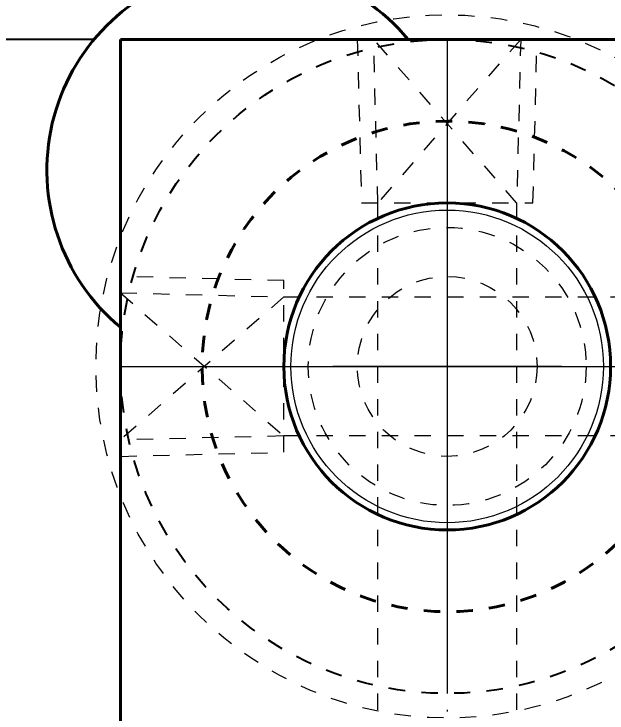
# Model space of a CAD drawing. Extents: x -178 to 604, y -587 to 345.
# Drawn here: x 328.49 to 364.78, y 68.81 to 111.55 of the extents above; entities that cross this region are included whole.
import ezdxf

# ---------------------------------------------------------------- set-up
doc = ezdxf.new("R2010")
doc.units = 0
doc.header["$MEASUREMENT"] = 0
for name, pattern in [('BORDER', [22, 20, -1, 0, -1]), ('PHANTOM', [35, 30, -1, 1, -1, 1, -1]), ('STITCH', [2, 1, -1])]:
    doc.linetypes.add(name, pattern=pattern)
for name, color, linetype in [('11', 7, 'Continuous'), ('12', 7, 'Continuous'), ('20', 7, 'Continuous'), ('5', 7, 'Continuous'), ('寸法線', 7, 'Continuous')]:
    doc.layers.add(name, color=color, linetype=linetype)
doc.styles.get("Standard").update_dxf_attribs({"font": 'txt', "bigfont": 'extfont'})
doc.dimstyles.new('VELDIM1', dxfattribs={"dimtxt": 2.69875, "dimasz": 3.000166, "dimexe": 0.5, "dimexo": 0.0625, "dimgap": 0.09, "dimtad": 0, "dimdec": 3, "dimdsep": 46, "dimtxsty": 'Standard', "dimcen": 0.09, "dimdle": 2, "dimadec": 0, "dimazin": 0, "dimtfac": 1, "dimtdec": 4, "dimtofl": 0, "dimtmove": 0, "dimatfit": 3, "dimfxl": 1, "dimtolj": 1, "dimtzin": 0, "dimarcsym": 0})

# ---------------------------------------------------------------- blocks, each defined once
blk = doc.blocks.new('CLUMP65')
at = {"layer": '12', "linetype": 'STITCH', "lineweight": 13}
for p, q in [((350.5, 110), (349.5, 110)), ((349.5, 110), (349.75, 100)), ((359.25, 100), (350.5, 110)), ((350.75, 100), (350.5, 110)), ((359.5, 110), (350.75, 100)), ((359.5, 110), (359.25, 100)), ((360.5, 110), (359.5, 110)), ((360.25, 100), (360.5, 110)), ((349.75, 100), (360.25, 100))]:
    blk.add_line(p, q, dxfattribs=at)
blk = doc.blocks.new('CLUMP64')
at = {"layer": '12', "linetype": 'STITCH', "lineweight": 13}
blk.add_blockref('CLUMP65', (0, 0), dxfattribs=at)
blk = doc.blocks.new('CLUMP67')
at = {"layer": '11', "color": 5, "linetype": 'PHANTOM', "lineweight": 5}
for p, q in [((355, 97), (355, 83)), ((362, 90), (348, 90))]:
    blk.add_line(p, q, dxfattribs=at)
at = {"layer": '11', "linetype": 'STITCH', "lineweight": 5}
blk.add_circle((355, 90), 8.5, dxfattribs=at)
at = {"layer": '11', "linetype": 'STITCH', "lineweight": 13}
blk.add_circle((355, 90), 5.5, dxfattribs=at)
blk = doc.blocks.new('CLUMP69')
at = {"layer": '12', "linetype": 'STITCH', "lineweight": 13}
for p, q in [((345, 95.25), (335, 95.5)), ((335, 95.5), (335, 94.5)), ((345, 84.75), (345, 95.25)), ((335, 94.5), (345, 85.75)), ((335, 94.5), (345, 94.25)), ((345, 94.25), (335, 85.5)), ((345, 85.75), (335, 85.5)), ((335, 85.5), (335, 84.5)), ((335, 84.5), (345, 84.75))]:
    blk.add_line(p, q, dxfattribs=at)
blk = doc.blocks.new('CLUMP68')
at = {"layer": '12', "linetype": 'STITCH', "lineweight": 13}
blk.add_blockref('CLUMP69', (0, 0), dxfattribs=at)
blk = doc.blocks.new('*D659')
at = {"color": 0}
for p, q in [((291.132, 110), (271.587, 110)), ((312.264, 110), (291.132, 110)), ((333.395, 110), (312.264, 110))]:
    blk.add_line(p, q, dxfattribs=at)
blk.add_text('110', height=2.6987, dxfattribs=at).set_placement((256.725, 110.285))
blk = doc.blocks.new('*D745')
at = {"color": 0}
for p, q in [((297.167, 134), (271.587, 134)), ((324.333, 134), (297.167, 134)), ((351.5, 134), (324.333, 134))]:
    blk.add_line(p, q, dxfattribs=at)
blk.add_text('134', height=2.6987, dxfattribs=at).set_placement((265.183, 132.889))

msp = doc.modelspace()

# ---------------------------------------------------------------- linework, layer by layer
at = {"layer": '11', "linetype": 'STITCH', "lineweight": 13}
msp.add_circle((355, 90), 21.5, dxfattribs=at)
at = {"layer": '11', "linetype": 'STITCH', "lineweight": 25}
msp.add_circle((355, 90), 20, dxfattribs=at)
at = {"layer": '12', "linetype": 'STITCH', "lineweight": 13}
for p, q in [((350.75, 27), (350.75, 100)), ((359.25, 100), (359.25, 27)), ((345, 94.25), (400, 94.25)), ((400, 85.75), (345, 85.75))]:
    msp.add_line(p, q, dxfattribs=at)
at = {"layer": '12', "color": 5, "linetype": 'BORDER', "lineweight": 5}
for q in [(355, 35), (400, 90)]:
    msp.add_line((355, 90), q, dxfattribs=at)
at = {"layer": '20', "linetype": 'STITCH', "lineweight": 40}
msp.add_circle((355, 90), 15, dxfattribs=at)
at = {"layer": '20', "lineweight": 40}
msp.add_arc((343, 102), 12.5, 39.79182, 230.20818, dxfattribs=at)
at = {"layer": '5', "lineweight": 40}
for p, q in [((335, 110), (335, -110)), ((452, 110), (335, 110))]:
    msp.add_line(p, q, dxfattribs=at)
at = {"layer": '5', "color": 5, "linetype": 'BORDER', "lineweight": 5}
for p in [(355, 110), (335, 90)]:
    msp.add_line(p, (355, 90), dxfattribs=at)
at = {"layer": '5', "lineweight": 40}
msp.add_circle((355, 90), 10, dxfattribs=at)
at = {"layer": '5', "lineweight": 13}
msp.add_circle((355, 90), 9.5626, dxfattribs=at)

# ---------------------------------------------------------------- block references
at = {"layer": '11', "linetype": 'STITCH', "lineweight": 13}
msp.add_blockref('CLUMP67', (0, 0), dxfattribs=at)
at = {"layer": '12', "lineweight": 13}
for name in ['CLUMP64', 'CLUMP68']:
    msp.add_blockref(name, (0, 0), dxfattribs=at)

# ---------------------------------------------------------------- dimensions: what is measured, and where the dimension line sits
at = {"layer": '寸法線', "color": 5, "lineweight": 5}
dim = msp.add_ordinate_dim(feature_location=(351.5, 134), offset=(-76.5, -134), dtype=0, origin=(270, 134), dimstyle='VELDIM1', dxfattribs=at)
dim.commit()
dim.dimension.update_dxf_attribs({"geometry": '*D745', "text_midpoint": (270, 134)})
at = {"layer": '寸法線', "color": 1, "lineweight": 5}
dim = msp.add_ordinate_dim(feature_location=(333.3953136439, 110), offset=(-58.3953136439, -110), dtype=0, origin=(270, 110), dimstyle='VELDIM1', dxfattribs=at)
dim.commit()
dim.dimension.update_dxf_attribs({"geometry": '*D659', "text_midpoint": (270, 110)})

doc.saveas('drawing.dxf')
